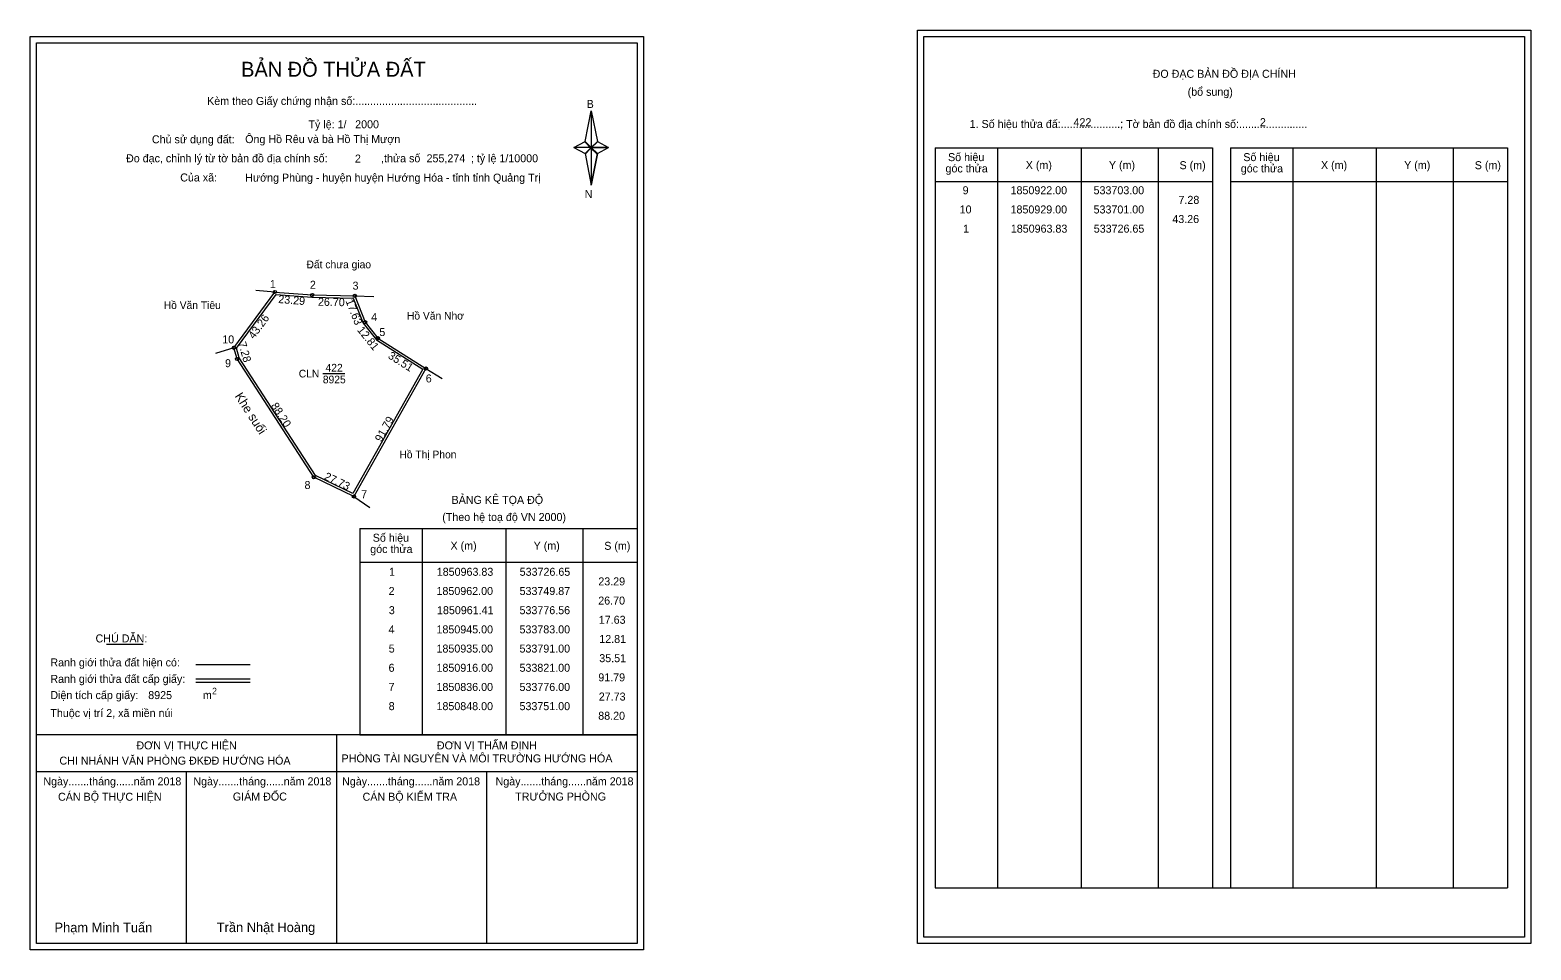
# Model space of a CAD drawing. Extents: x 531889 to 534512, y 1850552 to 1851173.
# Drawn here: x 533574 to 534512, y 1850552 to 1851128 of the extents above; entities that cross this region are included whole.
import ezdxf

# ---------------------------------------------------------------- set-up
doc = ezdxf.new("R2010")
doc.units = 0
for name, color, linetype in [('Level 1', 7, 'Continuous'), ('Level 10', 7, 'Continuous'), ('Level 11', 7, 'Continuous'), ('Level 13', 7, 'Continuous'), ('Level 22', 7, 'Continuous'), ('Level 27', 7, 'Continuous'), ('Level 3', 7, 'Continuous'), ('Level 36', 7, 'Continuous'), ('Level 49', 7, 'Continuous'), ('Level 53', 7, 'Continuous'), ('Level 55', 7, 'Continuous'), ('Level 6', 7, 'Continuous'), ('Level 60', 7, 'Continuous'), ('Level 63', 7, 'Continuous'), ('Level 9', 7, 'Continuous')]:
    doc.layers.add(name, color=color, linetype=linetype)

msp = doc.modelspace()

# ---------------------------------------------------------------- linework, layer by layer
at = {"layer": 'Level 1'}
for p, q in [((534132.24, 1851123.64), (534132.24, 1851123.64)), ((533577.59, 1851119.64), (533577.59, 1851119.64)), ((533920.44, 1851057.88), (533924.37, 1851077.16)), ((533924.37, 1851077.16), (533924.37, 1851054.11)), ((533924.37, 1851077.16), (533928.31, 1851057.88)), ((533913.55, 1851054.11), (533920.44, 1851057.88)), ((533920.44, 1851057.88), (533924.37, 1851054.11)), ((533924.08, 1851053.67), (533920.44, 1851057.44)), ((533928.01, 1851057.44), (533924.08, 1851053.67)), ((533924.08, 1851053.67), (533928.01, 1851057.44)), ((533928.31, 1851057.88), (533924.37, 1851054.11)), ((533924.37, 1851054.11), (533920.44, 1851050.43)), ((533924.08, 1851053.67), (533920.44, 1851049.99)), ((533920.44, 1851049.99), (533924.08, 1851053.67)), ((533920.44, 1851050.43), (533924.37, 1851030.71)), ((533928.01, 1851049.99), (533924.08, 1851053.67)), ((533924.37, 1851054.11), (533924.37, 1851030.71)), ((533924.37, 1851054.11), (533935.19, 1851054.11)), ((533924.37, 1851054.11), (533928.31, 1851050.43)), ((533928.31, 1851050.43), (533924.37, 1851030.71)), ((533928.31, 1851050.43), (533935.19, 1851054.11)), ((534139.3, 1851053.93), (534312.51, 1851053.93)), ((534178.48, 1850591.4), (534178.48, 1851053.93)), ((534230.63, 1850591.4), (534230.63, 1851053.93)), ((534278.57, 1851053.93), (534278.57, 1850591.4)), ((534312.51, 1851053.93), (534312.51, 1850591.4)), ((534323.82, 1851053.93), (534497.02, 1851053.93)), ((534363, 1850591.4), (534363, 1851053.93)), ((534415.14, 1850591.4), (534415.14, 1851053.93)), ((534463.09, 1851053.93), (534463.09, 1850591.4)), ((534497.02, 1851053.93), (534497.02, 1850591.4)), ((534139.3, 1851032.88), (534312.51, 1851032.88)), ((534323.82, 1851032.88), (534497.02, 1851032.88)), ((533779.78, 1850815.99), (533952.98, 1850815.99)), ((533818.96, 1850686.94), (533818.96, 1850815.99)), ((533871.1, 1850686.94), (533871.1, 1850815.99)), ((533919.05, 1850815.99), (533919.05, 1850686.94)), ((533779.78, 1850794.93), (533952.98, 1850794.93)), ((533621.43, 1850743.77), (533644.23, 1850743.77)), ((533677.16, 1850730.96), (533711.18, 1850730.96)), ((533677.16, 1850722.07), (533711.18, 1850722.07)), ((533677.16, 1850719.88), (533711.18, 1850719.88)), ((533791.25, 1850686.94), (533577.59, 1850686.94)), ((533952.98, 1850686.94), (533743.3, 1850686.94)), ((533765.29, 1850556.49), (533765.29, 1850686.94)), ((533779.78, 1850686.93), (533952.98, 1850686.93)), ((533952.99, 1850663.84), (533577.59, 1850663.84)), ((533671.44, 1850556.49), (533671.44, 1850663.84)), ((533859.14, 1850556.49), (533859.14, 1850663.84)), ((534139.3, 1850591.4), (534497.02, 1850591.4)), ((534507.64, 1850560.49), (534507.64, 1850560.49)), ((533952.98, 1850556.49), (533952.98, 1850556.49))]:
    msp.add_line(p, q, dxfattribs=at)
for points in [[(533920.44, 1851057.88), (533924.37, 1851077.16), (533924.37, 1851054.11)], [(533924.37, 1851054.11), (533928.31, 1851057.88), (533935.19, 1851054.11)], [(533913.55, 1851054.11), (533920.44, 1851050.43), (533924.37, 1851054.11)], [(533924.37, 1851054.11), (533924.37, 1851030.71), (533928.31, 1851050.43)]]:
    msp.add_lwpolyline(points, close=True, dxfattribs=at)
at = {"layer": 'Level 10'}
for points in [[(533701, 1850929), (533726.65, 1850963.83), (533749.87, 1850962), (533776.56, 1850961.41), (533783, 1850945), (533791, 1850935), (533821, 1850916), (533776, 1850836), (533751, 1850848), (533703, 1850922)], [(533702.54, 1850928.72), (533727.32, 1850962.37), (533749.8, 1850960.6), (533775.6, 1850960.03), (533781.77, 1850944.29), (533790.05, 1850933.94), (533819.13, 1850915.53), (533775.42, 1850837.83), (533751.96, 1850849.09), (533704.29, 1850922.59)]]:
    msp.add_lwpolyline(points, close=True, dxfattribs=at)
at = {"layer": 'Level 11'}
for centre in [(533726.65, 1850963.83), (533749.87, 1850962), (533776.56, 1850961.41), (533783, 1850945), (533791, 1850935), (533701, 1850929), (533701, 1850929), (533703, 1850922), (533821, 1850916), (533751, 1850848), (533776, 1850836)]:
    msp.add_circle(centre, 1, dxfattribs=at)
at = {"layer": 'Level 27'}
for p, q in [((533726.65, 1850963.83), (533714.69, 1850964.78)), ((533776.56, 1850961.41), (533788.56, 1850961.14)), ((533701, 1850929), (533689.54, 1850925.45)), ((533821, 1850916), (533831.24, 1850909.74)), ((533776, 1850836), (533785.89, 1850829.2))]:
    msp.add_line(p, q, dxfattribs=at)
at = {"layer": 'Level 3'}
for p, q in [((534139.3, 1851053.93), (534139.3, 1850591.4)), ((534323.82, 1851053.93), (534323.82, 1850591.4)), ((533779.78, 1850815.99), (533779.78, 1850686.94))]:
    msp.add_line(p, q, dxfattribs=at)
at = {"layer": 'Level 63'}
for points in [[(533573.59, 1851123.64), (533956.99, 1851123.64), (533956.99, 1850552.49), (533573.59, 1850552.49)], [(534128.24, 1851127.64), (534511.64, 1851127.64), (534511.64, 1850556.49), (534128.24, 1850556.49)], [(534132.24, 1851123.64), (534507.64, 1851123.64), (534507.64, 1850560.49), (534132.24, 1850560.49)], [(533577.59, 1851119.64), (533952.99, 1851119.64), (533952.99, 1850556.49), (533577.59, 1850556.49)]]:
    msp.add_lwpolyline(points, close=True, dxfattribs=at)
at = {"layer": 'Level 9'}
msp.add_line((533756.59, 1850912.84), (533770.33, 1850912.84), dxfattribs=at)

# ---------------------------------------------------------------- texts
at = {"layer": 'Level 1'}
for s, height, p in [('BẢN ĐỒ THỬA ĐẤT', 9.3313, (533705.52, 1851098.45)), ('ĐO ĐẠC BẢN ĐỒ ĐỊA CHÍNH', 5, (534275.19, 1851097.76)), ('Kèm theo Giấy chứng nhận số:.........................................', 5, (533684.29, 1851080.79)), ('B', 5, (533921.46, 1851078.91)), ('(bổ sung)', 5, (534297.07, 1851086.52)), ('1. Số hiệu thửa đấ:....................; Tờ bản đồ địa chính số:.......................', 5, (534160.85, 1851066.4)), ('Chủ sử dụng đất:', 5, (533649.77, 1851056.81)), ('Đo đạc, chỉnh lý từ tờ bản đồ địa chính số:                  ,thửa số                 ; tỷ lệ 1/10000', 5, (533633.6, 1851044.95)), ('Số hiệu', 5, (534147.33, 1851045.67)), ('Số hiệu', 5, (534331.85, 1851045.67)), ('Của xã:', 5, (533667.45, 1851032.95)), ('góc thửa', 5, (534145.75, 1851038.61)), ('X (m)', 5, (534195.9, 1851040.72)), ('Y (m)', 5, (534247.85, 1851040.72)), ('S (m)', 5, (534292.01, 1851040.62)), ('góc thửa', 5, (534330.26, 1851038.61)), ('X (m)', 5, (534380.41, 1851040.72)), ('Y (m)', 5, (534432.37, 1851040.72)), ('S (m)', 5, (534476.52, 1851040.62)), ('N', 5, (533920.26, 1851022.57)), ('BẢNG KÊ TỌA ĐỘ', 5, (533837.05, 1850831.39)), ('(Theo hệ toạ độ VN 2000)', 5, (533831.24, 1850820.67)), ('Số hiệu', 5, (533787.81, 1850807.72)), ('góc thửa', 5, (533786.23, 1850800.66)), ('X (m)', 5, (533836.37, 1850802.77)), ('Y (m)', 5, (533888.33, 1850802.77)), ('S (m)', 5, (533932.48, 1850802.67)), ('CHÚ DẪN:', 5, (533614.55, 1850744.78)), ('Ranh giới thửa đất hiện có:', 5, (533586.29, 1850729.78)), ('Ranh giới thửa đất cấp giấy:', 5, (533586.29, 1850719.5)), ('Diện tích cấp giấy:', 5, (533586.29, 1850709.34)), ('m', 5, (533681.6, 1850709.38)), ('2', 4, (533687.39, 1850712.4)), ('Thuộc vị trí 2, xã miền núi', 5, (533586.29, 1850698.14)), ('ĐƠN VỊ THỰC HIỆN', 5, (533640.06, 1850677.9)), ('ĐƠN VỊ THẨM ĐỊNH', 5, (533827.86, 1850677.9)), ('CHI NHÁNH VĂN PHÒNG ĐKĐĐ HƯỚNG HÓA', 5, (533591.97, 1850668.38)), ('PHÒNG TÀI NGUYÊN VÀ MÔI TRƯỜNG HƯỚNG HÓA', 5, (533768.31, 1850669.76)), ('Ngày.......tháng......năm 2018', 5, (533581.92, 1850655.43)), ('CÁN BỘ THỰC HIỆN', 5, (533591.09, 1850645.8)), ('Ngày.......tháng......năm 2018', 5, (533675.67, 1850655.43)), ('GIÁM ĐỐC', 5, (533700.35, 1850645.92)), ('Ngày.......tháng......năm 2018', 5, (533768.62, 1850655.43)), ('CÁN BỘ KIỂM TRA', 5, (533781.43, 1850645.8)), ('Ngày.......tháng......năm 2018', 5, (533864.53, 1850655.43)), ('TRƯỞNG PHÒNG', 5, (533876.81, 1850645.92)), ('Phạm Minh Tuấn', 6, (533588.91, 1850563.57)), ('Trần Nhật Hoàng', 6, (533690.29, 1850563.67))]:
    msp.add_text(s, height=height, dxfattribs=at).set_placement(p)
at = {"layer": 'Level 11'}
msp.add_text('Tỷ lệ: 1/', height=5, dxfattribs=at).set_placement((533747.6, 1851066.17))
at = {"layer": 'Level 13'}
for s, p in [('CLN', (533741.56, 1850910.44)), ('422', (533758.29, 1850914.12)), ('8925', (533756.6, 1850906.76))]:
    msp.add_text(s, height=4.8, dxfattribs=at).set_placement(p)
at = {"layer": 'Level 22'}
msp.add_text('Khe suối', height=5.6, rotation=302.62346, dxfattribs=at).set_placement((533701.35, 1850898.79))
at = {"layer": 'Level 36'}
msp.add_text('.', height=6, dxfattribs=at).set_placement((533748.28, 1850978.7))
at = {"layer": 'Level 49'}
for s, rotation, p in [('23.29', 355.49376, (533728.6, 1850956.98)), ('26.70', 358.73365, (533753.49, 1850955.29)), ('17.63', 291.42721, (533770.71, 1850958.24)), ('43.26', 53.6308, (533713.53, 1850934.09)), ('12.81', 308.65981, (533777.79, 1850939.91)), ('7.28', 285.9454, (533703.61, 1850931.95)), ('35.51', 327.65256, (533796.89, 1850922.78)), ('88.20', 302.9694, (533723.89, 1850892.73)), ('91.79', 60.64225, (533793.11, 1850869.68)), ('27.73', 334.35899, (533756.98, 1850846.91))]:
    msp.add_text(s, height=5, rotation=rotation, dxfattribs=at).set_placement(p)
at = {"layer": 'Level 53'}
for s, p in [('9', (534156.45, 1851024.96)), ('1850922.00', (534186.39, 1851024.96)), ('533703.00', (534238.28, 1851024.96)), ('10', (534154.58, 1851012.96)), ('1850929.00', (534186.39, 1851012.96)), ('533701.00', (534238.28, 1851012.96)), ('7.28', (534291.34, 1851018.96)), ('43.26', (534287.5, 1851006.96)), ('1', (534156.75, 1851000.96)), ('1850963.83', (534186.56, 1851000.96)), ('533726.65', (534238.39, 1851000.96)), ('1', (533797.98, 1850786.43)), ('1850963.83', (533827.79, 1850786.43)), ('533726.65', (533879.61, 1850786.43)), ('23.29', (533928.76, 1850780.43)), ('2', (533797.68, 1850774.43)), ('1850962.00', (533827.62, 1850774.43)), ('533749.87', (533879.54, 1850774.43)), ('3', (533797.83, 1850762.43)), ('1850961.41', (533827.94, 1850762.43)), ('533776.56', (533879.51, 1850762.43)), ('26.70', (533928.71, 1850768.43)), ('4', (533797.65, 1850750.43)), ('1850945.00', (533827.62, 1850750.43)), ('533783.00', (533879.5, 1850750.43)), ('17.63', (533929.06, 1850756.43)), ('12.81', (533929.36, 1850744.43)), ('5', (533797.77, 1850738.43)), ('1850935.00', (533827.62, 1850738.43)), ('533791.00', (533879.5, 1850738.43)), ('35.51', (533929.36, 1850732.43)), ('6', (533797.66, 1850726.43)), ('1850916.00', (533827.62, 1850726.43)), ('533821.00', (533879.5, 1850726.43)), ('7', (533797.69, 1850714.43)), ('1850836.00', (533827.62, 1850714.43)), ('533776.00', (533879.5, 1850714.43)), ('91.79', (533928.76, 1850720.43)), ('27.73', (533929.06, 1850708.43)), ('8', (533797.73, 1850702.43)), ('1850848.00', (533827.62, 1850702.43)), ('533751.00', (533879.5, 1850702.43)), ('88.20', (533928.71, 1850696.43))]:
    msp.add_text(s, height=5, dxfattribs=at).set_placement(p)
at = {"layer": 'Level 55'}
for s, height, p in [('415', 0.22, (533726.42, 1850963.61)), ('415', 0.22, (533726.42, 1850963.61)), ('1', 0.8, (533726.43, 1850963.83)), ('0', 0.22, (533726.57, 1850963.61)), ('0', 0.22, (533726.57, 1850963.61)), ('2', 0.8, (533749.6, 1850962)), ('0', 0.22, (533749.79, 1850961.78)), ('0', 0.22, (533749.79, 1850961.78)), ('3', 0.8, (533776.31, 1850961.41)), ('418', 0.22, (533776.33, 1850961.19)), ('0', 0.22, (533776.48, 1850961.19)), ('0', 0.22, (533776.48, 1850961.19)), ('4', 0.8, (533782.72, 1850945)), ('418', 0.22, (533782.77, 1850944.78)), ('418', 0.22, (533790.77, 1850934.78)), ('5', 0.8, (533790.74, 1850935)), ('10', 0.8, (533700.43, 1850929)), ('415', 0.22, (533700.77, 1850928.78)), ('415', 0.22, (533700.77, 1850928.78)), ('0', 0.22, (533700.92, 1850928.78)), ('9', 0.8, (533702.73, 1850922)), ('0', 0.22, (533702.92, 1850921.78)), ('418', 0.22, (533820.77, 1850915.78)), ('428', 0.22, (533820.77, 1850915.78)), ('6', 0.8, (533820.73, 1850916)), ('8', 0.8, (533750.74, 1850848)), ('0', 0.22, (533750.92, 1850847.78)), ('428', 0.22, (533775.77, 1850835.78)), ('7', 0.8, (533775.73, 1850836)), ('0', 0.22, (533775.92, 1850835.78))]:
    msp.add_text(s, height=height, dxfattribs=at).set_placement(p)
at = {"layer": 'Level 6'}
for s, p in [('2000', (533776.8, 1851066.21)), ('422', (534225.75, 1851067.48)), ('2', (534342.24, 1851067.52)), ('Ông Hồ Rêu và bà Hồ Thị Mượn', (533708.04, 1851056.94)), ('2', (533776.64, 1851044.77)), ('255,274', (533821.41, 1851044.93)), ('Hướng Phùng - huyện huyện Hướng Hóa - tỉnh tỉnh Quảng Trị', (533708.06, 1851032.86)), ('8925', (533647.47, 1850709.35))]:
    msp.add_text(s, height=5, dxfattribs=at).set_placement(p)
at = {"layer": 'Level 60'}
for s, p in [('Đất chưa giao', (533746.38, 1850978.7)), ('Hồ Văn Tiêu', (533657.16, 1850953.22)), ('Hồ Văn Nhơ', (533809.16, 1850946.62)), ('Hồ Thị Phon', (533804.43, 1850859.87))]:
    msp.add_text(s, height=4.8, dxfattribs=at).set_placement(p)
at = {"layer": 'Level 9'}
for s, p in [('1', (533723.48, 1850966.3)), ('2', (533748.5, 1850965.89)), ('3', (533775.16, 1850965.31)), ('4', (533786.82, 1850945.7)), ('10', (533693.73, 1850931.72)), ('5', (533791.91, 1850936.33)), ('9', (533695.48, 1850916.85)), ('6', (533820.91, 1850907.31)), ('8', (533745.14, 1850840.69)), ('7', (533780.55, 1850834.95))]:
    msp.add_text(s, height=5, dxfattribs=at).set_placement(p)

doc.saveas('drawing.dxf')
